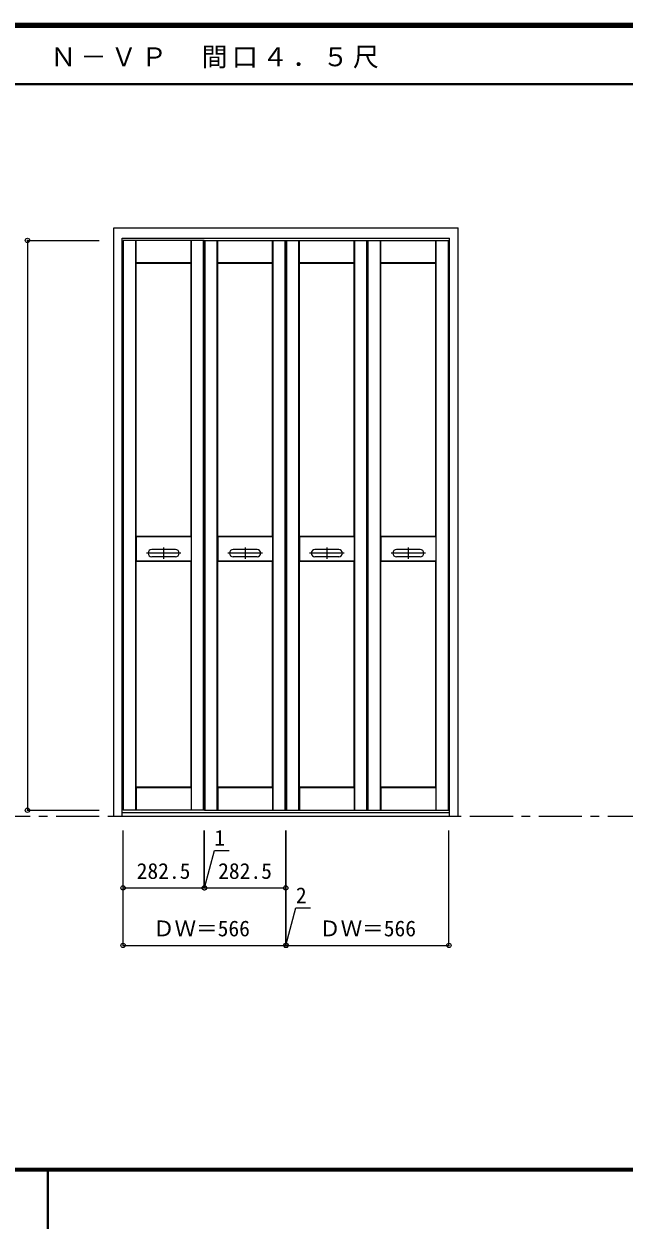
# Model space of a CAD drawing. Units: millimetres, scale not verified. Extents: x -6000 to 5700, y -4307 to 4260.
# Drawn here: x -562 to 1527, y 12 to 4175 of the extents above; entities that cross this region are included whole.
import ezdxf
from ezdxf.enums import TextEntityAlignment as Align

# ---------------------------------------------------------------- set-up
doc = ezdxf.new("R2010")
doc.units = ezdxf.units.MM
doc.header["$LTSCALE"] = 30
doc.header["$PDMODE"] = 32
doc.header["$PDSIZE"] = 15
doc.linetypes.add('CHAIN1', pattern=[8, 5, -1, 1, -1])
for name, color, linetype, lineweight in [('0-1_通り芯', 4, 'CHAIN1', 9), ('0-2_扉', 3, 'Continuous', 25), ('0-3_仕上げ', 7, 'Continuous', 18), ('0-4_枠', 3, 'Continuous', 25), ('0-B_寸法', 4, 'Continuous', 9), ('F-1_枠', 6, 'Continuous', 40)]:
    doc.layers.add(name, color=color, linetype=linetype, lineweight=lineweight)
doc.layers.add('0-A_文字', color=7, linetype='Continuous')
doc.styles.add('ＭＳ ゴシック', font='')
doc.styles.get('ＭＳ ゴシック').set_extended_font_data('MS Gothic')

msp = doc.modelspace()

# ---------------------------------------------------------------- linework, layer by layer
at = {"layer": '0-1_通り芯'}
for p, q in [((-15.75, 2333), (-135.75, 2333)), ((-75.75, 2353), (-75.75, 2313)), ((267.75, 2333), (147.75, 2333)), ((207.75, 2353), (207.75, 2313)), ((552.25, 2333), (432.25, 2333)), ((492.25, 2353), (492.25, 2313)), ((835.75, 2333), (715.75, 2333)), ((775.75, 2353), (775.75, 2313))]:
    msp.add_line(p, q, dxfattribs=at)
at = {"layer": '0-1_通り芯', "color": 7, "lineweight": 18}
msp.add_line((-5490, 1418), (5690, 1418), dxfattribs=at)
at = {"layer": '0-2_扉'}
for p, q in [((-217, 3421.5), (-217, 1438.5)), ((65.5, 3421.5), (-217, 3421.5)), ((66.5, 3421.5), (66.5, 1438.5)), ((66.5, 3421.5), (349, 3421.5)), ((349, 3421.5), (349, 1438.5)), ((351, 3421.5), (351, 1438.5)), ((351, 3421.5), (633.5, 3421.5)), ((633.5, 3421.5), (633.5, 1438.5)), ((634.5, 3421.5), (634.5, 1438.5)), ((634.5, 3421.5), (917, 3421.5)), ((917, 3421.5), (917, 1438.5)), ((66.5, 1438.5), (349, 1438.5)), ((351, 1438.5), (633.5, 1438.5)), ((634.5, 1438.5), (917, 1438.5))]:
    msp.add_line(p, q, dxfattribs=at)
msp.add_lwpolyline([(65.5, 3421.5), (65.5, 1438.5), (-217, 1438.5)], dxfattribs=at)
at = {"layer": '0-3_仕上げ'}
for p, q in [((-215, 1438.5), (-215, 3421.5)), ((-173, 1438.5), (-173, 3421.5)), ((-172, 3342.5), (-172, 3421.5)), ((-171, 3343.5), (-171, 3421.5)), ((19.5, 3343.5), (19.5, 3421.5)), ((20.5, 3342.5), (20.5, 3421.5)), ((21.5, 1438.5), (21.5, 3421.5)), ((63.5, 1438.5), (63.5, 3421.5)), ((68.5, 1438.5), (68.5, 3421.5)), ((110.5, 1438.5), (110.5, 3421.5)), ((111.5, 3342.5), (111.5, 3421.5)), ((112.5, 3343.5), (112.5, 3421.5)), ((303, 3343.5), (303, 3421.5)), ((304, 3342.5), (304, 3421.5)), ((305, 1438.5), (305, 3421.5)), ((347, 1438.5), (347, 3421.5)), ((353, 1438.5), (353, 3421.5)), ((395, 1438.5), (395, 3421.5)), ((396, 3342.5), (396, 3421.5)), ((397, 3343.5), (397, 3421.5)), ((587.5, 3343.5), (587.5, 3421.5)), ((588.5, 3342.5), (588.5, 3421.5)), ((589.5, 1438.5), (589.5, 3421.5)), ((631.5, 1438.5), (631.5, 3421.5)), ((636.5, 1438.5), (636.5, 3421.5)), ((678.5, 1438.5), (678.5, 3421.5)), ((679.5, 3342.5), (679.5, 3421.5)), ((680.5, 3343.5), (680.5, 3421.5)), ((871, 3343.5), (871, 3421.5)), ((872, 3342.5), (872, 3421.5)), ((873, 1438.5), (873, 3421.5)), ((915, 1438.5), (915, 3421.5)), ((-171, 3343.5), (-172, 3342.5)), ((-171, 3341.5), (-172, 3342.5)), ((19.5, 3343.5), (-171, 3343.5)), ((19.5, 3343.5), (20.5, 3342.5)), ((19.5, 3341.5), (20.5, 3342.5)), ((112.5, 3343.5), (111.5, 3342.5)), ((112.5, 3341.5), (111.5, 3342.5)), ((303, 3343.5), (112.5, 3343.5)), ((303, 3343.5), (304, 3342.5)), ((303, 3341.5), (304, 3342.5)), ((397, 3343.5), (396, 3342.5)), ((397, 3341.5), (396, 3342.5)), ((587.5, 3343.5), (397, 3343.5)), ((587.5, 3343.5), (588.5, 3342.5)), ((587.5, 3341.5), (588.5, 3342.5)), ((680.5, 3343.5), (679.5, 3342.5)), ((680.5, 3341.5), (679.5, 3342.5)), ((871, 3343.5), (680.5, 3343.5)), ((871, 3343.5), (872, 3342.5)), ((871, 3341.5), (872, 3342.5)), ((-171, 2391.5), (-172, 2390.5)), ((-172, 2390.5), (-172, 2304.5)), ((-171, 2389.5), (-172, 2390.5)), ((-171, 2389.5), (-171, 2305.5)), ((19.5, 2389.5), (-171, 2389.5)), ((19.5, 2391.5), (20.5, 2390.5)), ((19.5, 2389.5), (20.5, 2390.5)), ((19.5, 2389.5), (19.5, 2305.5)), ((20.5, 2390.5), (20.5, 2304.5)), ((112.5, 2391.5), (111.5, 2390.5)), ((111.5, 2390.5), (111.5, 2304.5)), ((112.5, 2389.5), (111.5, 2390.5)), ((112.5, 2389.5), (112.5, 2305.5)), ((303, 2389.5), (112.5, 2389.5)), ((303, 2391.5), (304, 2390.5)), ((303, 2389.5), (304, 2390.5)), ((303, 2389.5), (303, 2305.5)), ((304, 2390.5), (304, 2304.5)), ((397, 2391.5), (396, 2390.5)), ((396, 2390.5), (396, 2304.5)), ((397, 2389.5), (396, 2390.5)), ((397, 2389.5), (397, 2305.5)), ((587.5, 2389.5), (397, 2389.5)), ((587.5, 2391.5), (588.5, 2390.5)), ((587.5, 2389.5), (588.5, 2390.5)), ((587.5, 2389.5), (587.5, 2305.5)), ((588.5, 2390.5), (588.5, 2304.5)), ((680.5, 2391.5), (679.5, 2390.5)), ((679.5, 2390.5), (679.5, 2304.5)), ((680.5, 2389.5), (679.5, 2390.5)), ((680.5, 2389.5), (680.5, 2305.5)), ((871, 2389.5), (680.5, 2389.5)), ((871, 2391.5), (872, 2390.5)), ((871, 2389.5), (872, 2390.5)), ((871, 2389.5), (871, 2305.5)), ((872, 2390.5), (872, 2304.5)), ((-34.25, 2345.5), (-117.25, 2345.5)), ((249.25, 2345.5), (166.25, 2345.5)), ((533.75, 2345.5), (450.75, 2345.5)), ((817.25, 2345.5), (734.25, 2345.5)), ((-171, 2305.5), (-172, 2304.5)), ((-171, 2303.5), (-172, 2304.5)), ((19.5, 2305.5), (-171, 2305.5)), ((-34.25, 2320.5), (-117.25, 2320.5)), ((19.5, 2305.5), (20.5, 2304.5)), ((19.5, 2303.5), (20.5, 2304.5)), ((112.5, 2305.5), (111.5, 2304.5)), ((112.5, 2303.5), (111.5, 2304.5)), ((303, 2305.5), (112.5, 2305.5)), ((249.25, 2320.5), (166.25, 2320.5)), ((303, 2305.5), (304, 2304.5)), ((303, 2303.5), (304, 2304.5)), ((397, 2305.5), (396, 2304.5)), ((397, 2303.5), (396, 2304.5)), ((587.5, 2305.5), (397, 2305.5)), ((533.75, 2320.5), (450.75, 2320.5)), ((587.5, 2305.5), (588.5, 2304.5)), ((587.5, 2303.5), (588.5, 2304.5)), ((680.5, 2305.5), (679.5, 2304.5)), ((680.5, 2303.5), (679.5, 2304.5)), ((871, 2305.5), (680.5, 2305.5)), ((817.25, 2320.5), (734.25, 2320.5)), ((871, 2305.5), (872, 2304.5)), ((871, 2303.5), (872, 2304.5)), ((-171, 1518.5), (-172, 1517.5)), ((-171, 1516.5), (-171, 1438.5)), ((19.5, 1516.5), (-171, 1516.5)), ((19.5, 1518.5), (20.5, 1517.5)), ((19.5, 1516.5), (19.5, 1438.5)), ((112.5, 1518.5), (111.5, 1517.5)), ((112.5, 1516.5), (112.5, 1438.5)), ((303, 1516.5), (112.5, 1516.5)), ((303, 1518.5), (304, 1517.5)), ((303, 1516.5), (303, 1438.5)), ((397, 1518.5), (396, 1517.5)), ((397, 1516.5), (397, 1438.5)), ((587.5, 1516.5), (397, 1516.5)), ((587.5, 1518.5), (588.5, 1517.5)), ((587.5, 1516.5), (587.5, 1438.5)), ((680.5, 1518.5), (679.5, 1517.5)), ((680.5, 1516.5), (680.5, 1438.5)), ((871, 1516.5), (680.5, 1516.5)), ((871, 1518.5), (872, 1517.5)), ((871, 1516.5), (871, 1438.5))]:
    msp.add_line(p, q, dxfattribs=at)
at = {"layer": '0-3_仕上げ', "color": 3, "lineweight": 25}
for p, q in [((-171, 2391.5), (-171, 3341.5)), ((112.5, 2391.5), (112.5, 3341.5)), ((397, 2391.5), (397, 3341.5)), ((680.5, 2391.5), (680.5, 3341.5)), ((19.5, 2391.5), (-171, 2391.5)), ((303, 2391.5), (112.5, 2391.5)), ((587.5, 2391.5), (397, 2391.5)), ((871, 2391.5), (680.5, 2391.5)), ((-171, 1518.5), (-171, 2303.5)), ((19.5, 2303.5), (-171, 2303.5)), ((19.5, 1518.5), (19.5, 2303.5)), ((112.5, 1518.5), (112.5, 2303.5)), ((303, 2303.5), (112.5, 2303.5)), ((303, 1518.5), (303, 2303.5)), ((397, 1518.5), (397, 2303.5)), ((587.5, 2303.5), (397, 2303.5)), ((587.5, 1518.5), (587.5, 2303.5)), ((680.5, 1518.5), (680.5, 2303.5)), ((871, 2303.5), (680.5, 2303.5)), ((871, 1518.5), (871, 2303.5)), ((19.5, 1518.5), (-171, 1518.5)), ((303, 1518.5), (112.5, 1518.5)), ((587.5, 1518.5), (397, 1518.5)), ((871, 1518.5), (680.5, 1518.5))]:
    msp.add_line(p, q, dxfattribs=at)
for points in [[(19.5, 2391.5), (19.5, 3341.5), (-171, 3341.5)], [(303, 2391.5), (303, 3341.5), (112.5, 3341.5)], [(587.5, 2391.5), (587.5, 3341.5), (397, 3341.5)], [(871, 2391.5), (871, 3341.5), (680.5, 3341.5)]]:
    msp.add_lwpolyline(points, dxfattribs=at)
at = {"layer": '0-3_仕上げ'}
for points in [[(-171, 1516.5), (-172, 1517.5), (-172, 1438.5)], [(19.5, 1516.5), (20.5, 1517.5), (20.5, 1438.5)], [(112.5, 1516.5), (111.5, 1517.5), (111.5, 1438.5)], [(303, 1516.5), (304, 1517.5), (304, 1438.5)], [(397, 1516.5), (396, 1517.5), (396, 1438.5)], [(587.5, 1516.5), (588.5, 1517.5), (588.5, 1438.5)], [(680.5, 1516.5), (679.5, 1517.5), (679.5, 1438.5)], [(871, 1516.5), (872, 1517.5), (872, 1438.5)]]:
    msp.add_lwpolyline(points, dxfattribs=at)
for centre, start, end in [((-117.25, 2333), 90, 180), ((-117.25, 2333), 180, 270), ((-34.25, 2333), 0, 90), ((-34.25, 2333), 270, 0), ((166.25, 2333), 90, 180), ((166.25, 2333), 180, 270), ((249.25, 2333), 0, 90), ((249.25, 2333), 270, 0), ((450.75, 2333), 90, 180), ((450.75, 2333), 180, 270), ((533.75, 2333), 0, 90), ((533.75, 2333), 270, 0), ((734.25, 2333), 90, 180), ((734.25, 2333), 180, 270), ((817.25, 2333), 0, 90), ((817.25, 2333), 270, 0)]:
    msp.add_arc(centre, 12.5, start, end, dxfattribs=at)
at = {"layer": '0-4_枠'}
for p, q in [((-249.5, 1418), (-249.5, 3465)), ((-249.5, 3465), (949.5, 3465)), ((949.5, 1418), (949.5, 3465)), ((-219.5, 1418), (-219.5, 3429)), ((-219.5, 3429), (919.5, 3429)), ((919.5, 1418), (919.5, 3429)), ((-249.5, 1418), (949.5, 1418)), ((-219.5, 1430), (919.5, 1430))]:
    msp.add_line(p, q, dxfattribs=at)
at = {"layer": '0-B_寸法'}
for p, q in [((-549.5, 3421.5), (-549.5, 1438.5)), ((-549.5, 3421.5), (-299.5, 3421.5)), ((-549.5, 1438.5), (-299.5, 1438.5)), ((-217, 968), (-217, 1368)), ((65.5, 1168), (65.5, 1368)), ((66.5, 1168), (66.5, 1368)), ((66, 1168), (100.95, 1298.43)), ((100.95, 1298.43), (151.73, 1298.43)), ((-217, 1168), (65.5, 1168)), ((65.5, 1168), (66.5, 1168)), ((66.5, 1168), (349, 1168)), ((-217, 968), (349, 968))]:
    msp.add_line(p, q, dxfattribs=at)
for points in [[(349, 968), (349, 1168), (349, 1368)], [(349, 968), (351, 968), (351, 1368)], [(351, 968), (917, 968), (917, 1368)], [(349.5, 968), (384.45, 1098.43), (435.23, 1098.43)]]:
    msp.add_lwpolyline(points, dxfattribs=at)
at = {"layer": '0-B_寸法', "color": 7}
for p in [(-549.5, 3421.5), (-549.5, 1438.5), (-217, 1168), (65.5, 1168), (66.5, 1168), (349, 1168), (-217, 968), (349, 968), (351, 968), (917, 968)]:
    msp.add_point(p, dxfattribs=at)
at = {"layer": 'F-1_枠'}
for p, q in [((-6000, 4175), (5700, 4175)), ((-6000, 4170), (5700, 4170)), ((-6000, 4165), (5700, 4165)), ((-6000, 3965), (5700, 3965)), ((-6000, 190.5), (5700, 190.5)), ((-6000, 187.5), (5700, 187.5)), ((-6000, 184.5), (5700, 184.5)), ((-478.47, -3790), (-478.47, 190.5))]:
    msp.add_line(p, q, dxfattribs=at)

# ---------------------------------------------------------------- texts
at = {"layer": '0-A_文字', "insert": (-470, 4020), "char_height": 65.98, "attachment_point": 7, "style": 'ＭＳ ゴシック'}
msp.add_mtext('\\T1.17;Ｎ－ＶＰ\u3000間口４．５尺', dxfattribs=at)
at = {"layer": '0-B_寸法', "color": 7, "style": 'ＭＳ ゴシック'}
for s, p in [('1', (100.95, 1298.43)), ('282.5', (-169.5, 1183)), ('282.5', (114, 1183)), ('2', (384.45, 1098.43)), ('ＤＷ＝566', (-112.75, 983)), ('ＤＷ＝566', (465.25, 983))]:
    msp.add_text(s, height=54.99, dxfattribs=at).set_placement(p, align=Align.BOTTOM_LEFT)

doc.saveas('drawing.dxf')
